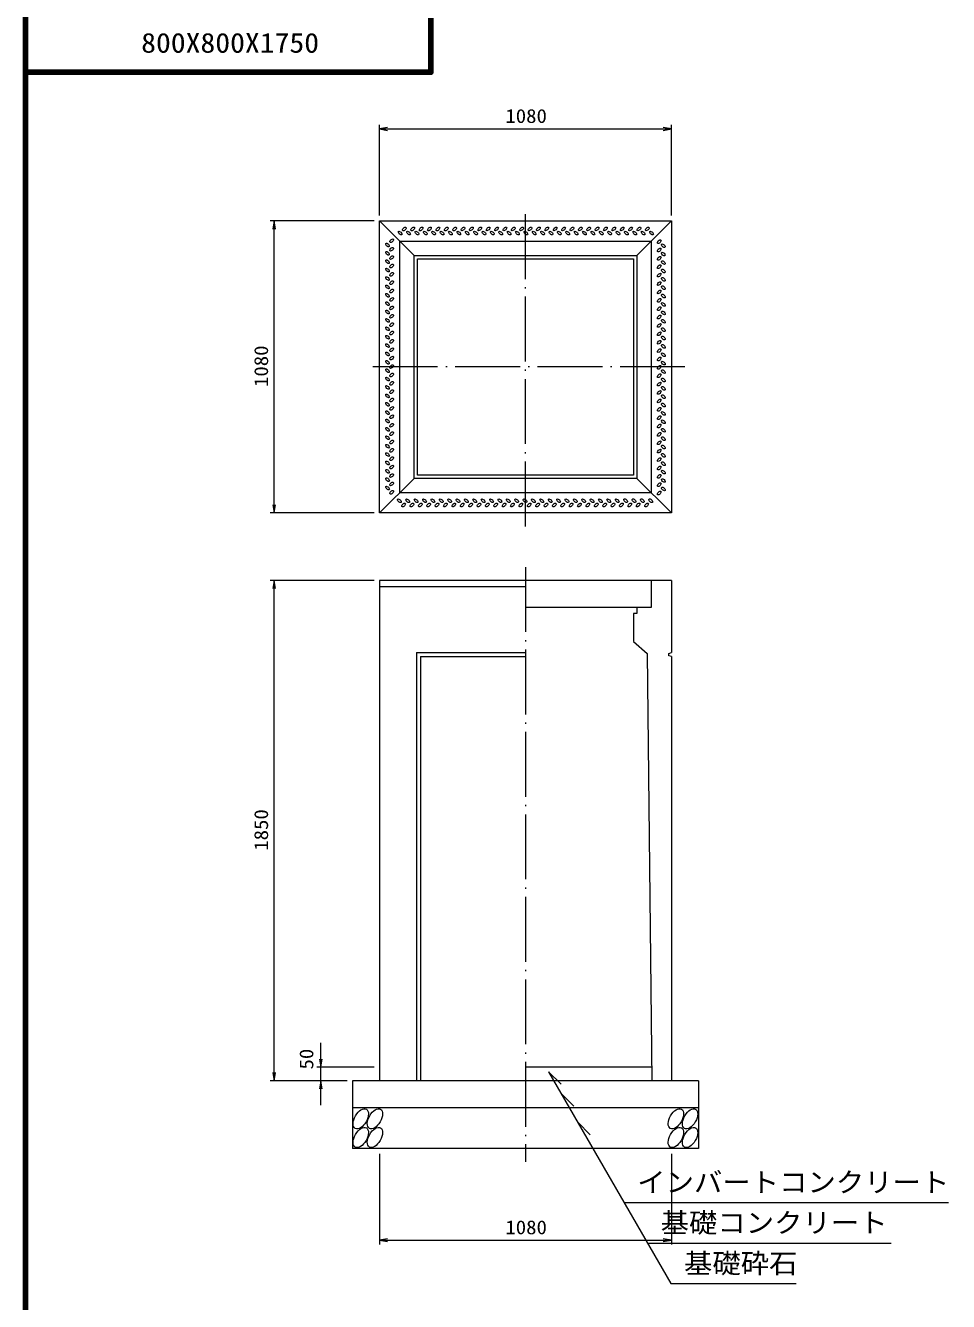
# Model space of a CAD drawing. Units: millimetres, scale not verified. Extents: x -8410 to 41710, y -74801 to 5940.
# Drawn here: x 19510 to 22925, y -63186 to -58467 of the extents above; entities that cross this region are included whole.
import ezdxf
from ezdxf.enums import TextEntityAlignment as Align

# ---------------------------------------------------------------- set-up
doc = ezdxf.new("R2010")
doc.units = ezdxf.units.MM
doc.header["$LTSCALE"] = 20
doc.linetypes.add('LONG_DASHED_DOTTED', pattern=[15.25, 12, -1.5, 0.25, -1.5])
for name, color, linetype, lineweight in [('0-0_グループ[0](0)-D-BMK(0)', 2, 'LONG_DASHED_DOTTED', 13), ('0-1_グループ[0](0)-D-STR(1)', 1, 'Continuous', 13), ('0-2_グループ[0](0)-D-STR-DIM(2)', 7, 'Continuous', 13), ('0-3_グループ[0](0)-D-STR-HTXT(3)', 7, 'Continuous', 13), ('0-5_グループ[0](0)-D-TTL(5)', 2, 'Continuous', 140)]:
    doc.layers.add(name, color=color, linetype=linetype, lineweight=lineweight)
doc.layers.add('0-4_グループ[0](0)-D-STR-TXT(4)', color=7, linetype='Continuous')
doc.layers.add('0-6_グループ[0](0)-D-TTL-TXT(6)', color=7, linetype='Continuous')
doc.styles.add('ＭＳ ゴシック', font='')
doc.styles.get('ＭＳ ゴシック').set_extended_font_data('MS Gothic')

msp = doc.modelspace()

# ---------------------------------------------------------------- linework, layer by layer
at = {"layer": '0-0_グループ[0](0)-D-BMK(0)'}
for p, q in [((21360, -60320), (21360, -59140)), ((21950, -59730), (20770, -59730)), ((21360, -60470), (21360, -62670))]:
    msp.add_line(p, q, dxfattribs=at)
at = {"layer": '0-1_グループ[0](0)-D-STR(1)'}
for p, q in [((20820, -59190), (21900, -59190)), ((20820, -60270), (20820, -59190)), ((20948, -59318), (20820, -59190)), ((21772, -59318), (21900, -59190)), ((21900, -59190), (21900, -60270)), ((20895, -59265), (21825, -59265)), ((20895, -60195), (20895, -59265)), ((21825, -59265), (21825, -60195)), ((20948, -59318), (21772, -59318)), ((20948, -60142), (20948, -59318)), ((20960, -59330), (21760, -59330)), ((20960, -60130), (20960, -59330)), ((21760, -59330), (21760, -60130)), ((21772, -59318), (21772, -60142)), ((20820, -60270), (20948, -60142)), ((21772, -60142), (20948, -60142)), ((21760, -60130), (20960, -60130)), ((21772, -60142), (21900, -60270)), ((21825, -60195), (20895, -60195)), ((21900, -60270), (20820, -60270)), ((21900, -60520), (20820, -60520)), ((20820, -60520), (20820, -62370)), ((21825, -60520), (21825, -60620)), ((21900, -60520), (21900, -60786.5)), ((21360, -60543.3), (20820, -60543.3)), ((21825, -60620), (21360, -60620)), ((21760, -60642), (21760, -60745)), ((21760, -60745), (21810, -60790)), ((20956.5, -60786.5), (20956.5, -62370)), ((20956.5, -60786.5), (21360, -60786.5)), ((20971.5, -60801.5), (20971.5, -62370)), ((20971.5, -60801.5), (21360, -60801.5)), ((21810, -60790), (21827.12, -62370)), ((21890, -60790), (21900, -60786.5)), ((21900, -60801.5), (21900, -62370)), ((21826.58, -62320), (21360, -62320)), ((22000, -62370), (20720, -62370)), ((20720, -62370), (20720, -62620)), ((22000, -62370), (22000, -62620)), ((22000, -62470), (20720, -62470)), ((22000, -62620), (20720, -62620))]:
    msp.add_line(p, q, dxfattribs=at)
for points in [[(21772, -60620), (21772, -60642), (21760, -60642)], [(21900, -60801.5), (21890, -60798), (21890, -60790)]]:
    msp.add_lwpolyline(points, dxfattribs=at)
for centre, major_axis, ratio in [((20911.89, -59219.64), (-6.01, -6.01), 0.529412), ((20942.93, -59219.61), (-6.01, -6.01), 0.529412), ((20973.93, -59219.61), (-6.01, -6.01), 0.529412), ((21004.93, -59219.61), (-6.01, -6.01), 0.529412), ((21035.96, -59219.57), (-6.01, -6.01), 0.529412), ((21066.96, -59219.57), (-6.01, -6.01), 0.529412), ((21097.96, -59219.57), (-6.01, -6.01), 0.529412), ((21129, -59219.53), (-6.01, -6.01), 0.529412), ((21160, -59219.53), (-6.01, -6.01), 0.529412), ((21191, -59219.53), (-6.01, -6.01), 0.529412), ((21222, -59219.53), (-6.01, -6.01), 0.529412), ((21253, -59219.53), (-6.01, -6.01), 0.529412), ((21284, -59219.53), (-6.01, -6.01), 0.529412), ((21315, -59219.53), (-6.01, -6.01), 0.529412), ((21346, -59219.53), (-6.01, -6.01), 0.529412), ((21377, -59219.53), (-6.01, -6.01), 0.529412), ((21408, -59219.53), (-6.01, -6.01), 0.529412), ((21439, -59219.53), (-6.01, -6.01), 0.529412), ((21470, -59219.53), (-6.01, -6.01), 0.529412), ((21501, -59219.53), (-6.01, -6.01), 0.529412), ((21532, -59219.53), (-6.01, -6.01), 0.529412), ((21563, -59219.53), (-6.01, -6.01), 0.529412), ((21594, -59219.53), (-6.01, -6.01), 0.529412), ((21625, -59219.53), (-6.01, -6.01), 0.529412), ((21656, -59219.53), (-6.01, -6.01), 0.529412), ((21687, -59219.53), (-6.01, -6.01), 0.529412), ((21718, -59219.53), (-6.01, -6.01), 0.529412), ((21749, -59219.53), (-6.01, -6.01), 0.529412), ((21780, -59219.53), (-6.01, -6.01), 0.529412), ((21811, -59219.53), (-6.01, -6.01), 0.529412), ((20865.03, -59263.5), (6.01, 6.01), 0.529412), ((20896.39, -59235.14), (6.01, -6.01), 0.529412), ((20927.43, -59235.11), (6.01, -6.01), 0.529412), ((20958.43, -59235.11), (6.01, -6.01), 0.529412), ((20989.43, -59235.11), (6.01, -6.01), 0.529412), ((21020.46, -59235.07), (6.01, -6.01), 0.529412), ((21051.46, -59235.07), (6.01, -6.01), 0.529412), ((21082.46, -59235.07), (6.01, -6.01), 0.529412), ((21113.5, -59235.03), (6.01, -6.01), 0.529412), ((21144.5, -59235.03), (6.01, -6.01), 0.529412), ((21175.5, -59235.03), (6.01, -6.01), 0.529412), ((21206.5, -59235.03), (6.01, -6.01), 0.529412), ((21237.5, -59235.03), (6.01, -6.01), 0.529412), ((21268.5, -59235.03), (6.01, -6.01), 0.529412), ((21299.5, -59235.03), (6.01, -6.01), 0.529412), ((21330.5, -59235.03), (6.01, -6.01), 0.529412), ((21361.5, -59235.03), (6.01, -6.01), 0.529412), ((21392.5, -59235.03), (6.01, -6.01), 0.529412), ((21423.5, -59235.03), (6.01, -6.01), 0.529412), ((21454.5, -59235.03), (6.01, -6.01), 0.529412), ((21485.5, -59235.03), (6.01, -6.01), 0.529412), ((21516.5, -59235.03), (6.01, -6.01), 0.529412), ((21547.5, -59235.03), (6.01, -6.01), 0.529412), ((21578.5, -59235.03), (6.01, -6.01), 0.529412), ((21609.5, -59235.03), (6.01, -6.01), 0.529412), ((21640.5, -59235.03), (6.01, -6.01), 0.529412), ((21671.5, -59235.03), (6.01, -6.01), 0.529412), ((21702.5, -59235.03), (6.01, -6.01), 0.529412), ((21733.5, -59235.03), (6.01, -6.01), 0.529412), ((21764.5, -59235.03), (6.01, -6.01), 0.529412), ((21795.5, -59235.03), (6.01, -6.01), 0.529412), ((21826.5, -59235.03), (6.01, -6.01), 0.529412), ((21854.86, -59266.39), (-6.01, -6.01), 0.529412), ((20849.53, -59279), (6.01, -6.01), 0.529412), ((20849.53, -59310), (6.01, -6.01), 0.529412), ((20865.03, -59294.5), (6.01, 6.01), 0.529412), ((21854.89, -59297.43), (-6.01, -6.01), 0.529412), ((21870.36, -59281.89), (-6.01, 6.01), 0.529412), ((21870.39, -59312.93), (-6.01, 6.01), 0.529412), ((20849.53, -59341), (6.01, -6.01), 0.529412), ((20865.03, -59325.5), (6.01, 6.01), 0.529412), ((20865.03, -59356.5), (6.01, 6.01), 0.529412), ((21854.89, -59328.43), (-6.01, -6.01), 0.529412), ((21854.89, -59359.43), (-6.01, -6.01), 0.529412), ((21870.39, -59343.93), (-6.01, 6.01), 0.529412), ((20849.53, -59372), (6.01, -6.01), 0.529412), ((20849.53, -59403), (6.01, -6.01), 0.529412), ((20865.03, -59387.5), (6.01, 6.01), 0.529412), ((21854.93, -59390.46), (-6.01, -6.01), 0.529412), ((21870.39, -59374.93), (-6.01, 6.01), 0.529412), ((21870.43, -59405.96), (-6.01, 6.01), 0.529412), ((20849.53, -59434), (6.01, -6.01), 0.529412), ((20849.53, -59465), (6.01, -6.01), 0.529412), ((20865.03, -59418.5), (6.01, 6.01), 0.529412), ((20865.03, -59449.5), (6.01, 6.01), 0.529412), ((21854.93, -59421.46), (-6.01, -6.01), 0.529412), ((21854.93, -59452.46), (-6.01, -6.01), 0.529412), ((21870.43, -59436.96), (-6.01, 6.01), 0.529412), ((20849.53, -59496), (6.01, -6.01), 0.529412), ((20865.03, -59480.5), (6.01, 6.01), 0.529412), ((20865.03, -59511.5), (6.01, 6.01), 0.529412), ((21854.97, -59483.5), (-6.01, -6.01), 0.529412), ((21870.43, -59467.96), (-6.01, 6.01), 0.529412), ((21870.47, -59499), (-6.01, 6.01), 0.529412), ((20849.53, -59527), (6.01, -6.01), 0.529412), ((20849.53, -59558), (6.01, -6.01), 0.529412), ((20865.03, -59542.5), (6.01, 6.01), 0.529412), ((21854.97, -59514.5), (-6.01, -6.01), 0.529412), ((21854.97, -59545.5), (-6.01, -6.01), 0.529412), ((21870.47, -59530), (-6.01, 6.01), 0.529412), ((20849.53, -59589), (6.01, -6.01), 0.529412), ((20865.03, -59573.5), (6.01, 6.01), 0.529412), ((20865.03, -59604.5), (6.01, 6.01), 0.529412), ((21854.97, -59576.5), (-6.01, -6.01), 0.529412), ((21870.47, -59561), (-6.01, 6.01), 0.529412), ((21870.47, -59592), (-6.01, 6.01), 0.529412), ((20849.53, -59620), (6.01, -6.01), 0.529412), ((20849.53, -59651), (6.01, -6.01), 0.529412), ((20865.03, -59635.5), (6.01, 6.01), 0.529412), ((21854.97, -59607.5), (-6.01, -6.01), 0.529412), ((21854.97, -59638.5), (-6.01, -6.01), 0.529412), ((21870.47, -59623), (-6.01, 6.01), 0.529412), ((21870.47, -59654), (-6.01, 6.01), 0.529412), ((20849.53, -59682), (6.01, -6.01), 0.529412), ((20865.03, -59666.5), (6.01, 6.01), 0.529412), ((20865.03, -59697.5), (6.01, 6.01), 0.529412), ((21854.97, -59669.5), (-6.01, -6.01), 0.529412), ((21854.97, -59700.5), (-6.01, -6.01), 0.529412), ((21870.47, -59685), (-6.01, 6.01), 0.529412), ((20849.53, -59713), (6.01, -6.01), 0.529412), ((20849.53, -59744), (6.01, -6.01), 0.529412), ((20865.03, -59728.5), (6.01, 6.01), 0.529412), ((21854.97, -59731.5), (-6.01, -6.01), 0.529412), ((21870.47, -59716), (-6.01, 6.01), 0.529412), ((21870.47, -59747), (-6.01, 6.01), 0.529412), ((20849.53, -59775), (6.01, -6.01), 0.529412), ((20865.03, -59759.5), (6.01, 6.01), 0.529412), ((20865.03, -59790.5), (6.01, 6.01), 0.529412), ((21854.97, -59762.5), (-6.01, -6.01), 0.529412), ((21854.97, -59793.5), (-6.01, -6.01), 0.529412), ((21870.47, -59778), (-6.01, 6.01), 0.529412), ((20849.53, -59806), (6.01, -6.01), 0.529412), ((20849.53, -59837), (6.01, -6.01), 0.529412), ((20865.03, -59821.5), (6.01, 6.01), 0.529412), ((21854.97, -59824.5), (-6.01, -6.01), 0.529412), ((21870.47, -59809), (-6.01, 6.01), 0.529412), ((21870.47, -59840), (-6.01, 6.01), 0.529412), ((20849.53, -59868), (6.01, -6.01), 0.529412), ((20865.03, -59852.5), (6.01, 6.01), 0.529412), ((20865.03, -59883.5), (6.01, 6.01), 0.529412), ((21854.97, -59855.5), (-6.01, -6.01), 0.529412), ((21854.97, -59886.5), (-6.01, -6.01), 0.529412), ((21870.47, -59871), (-6.01, 6.01), 0.529412), ((20849.53, -59899), (6.01, -6.01), 0.529412), ((20849.53, -59930), (6.01, -6.01), 0.529412), ((20865.03, -59914.5), (6.01, 6.01), 0.529412), ((21854.97, -59917.5), (-6.01, -6.01), 0.529412), ((21870.47, -59902), (-6.01, 6.01), 0.529412), ((21870.47, -59933), (-6.01, 6.01), 0.529412), ((20849.53, -59961), (6.01, -6.01), 0.529412), ((20865.03, -59945.5), (6.01, 6.01), 0.529412), ((20865.03, -59976.5), (6.01, 6.01), 0.529412), ((21854.97, -59948.5), (-6.01, -6.01), 0.529412), ((21854.97, -59979.5), (-6.01, -6.01), 0.529412), ((21870.47, -59964), (-6.01, 6.01), 0.529412), ((20849.57, -59992.04), (6.01, -6.01), 0.529412), ((20849.57, -60023.04), (6.01, -6.01), 0.529412), ((20865.07, -60007.54), (6.01, 6.01), 0.529412), ((21854.97, -60010.5), (-6.01, -6.01), 0.529412), ((21870.47, -59995), (-6.01, 6.01), 0.529412), ((21870.47, -60026), (-6.01, 6.01), 0.529412), ((20849.57, -60054.04), (6.01, -6.01), 0.529412), ((20865.07, -60038.54), (6.01, 6.01), 0.529412), ((20865.07, -60069.54), (6.01, 6.01), 0.529412), ((21854.97, -60041.5), (-6.01, -6.01), 0.529412), ((21854.97, -60072.5), (-6.01, -6.01), 0.529412), ((21870.47, -60057), (-6.01, 6.01), 0.529412), ((20849.61, -60085.07), (6.01, -6.01), 0.529412), ((20849.61, -60116.07), (6.01, -6.01), 0.529412), ((20865.11, -60100.57), (6.01, 6.01), 0.529412), ((21854.97, -60103.5), (-6.01, -6.01), 0.529412), ((21870.47, -60088), (-6.01, 6.01), 0.529412), ((21870.47, -60119), (-6.01, 6.01), 0.529412), ((20849.61, -60147.07), (6.01, -6.01), 0.529412), ((20865.11, -60131.57), (6.01, 6.01), 0.529412), ((20865.11, -60162.57), (6.01, 6.01), 0.529412), ((21854.97, -60134.5), (-6.01, -6.01), 0.529412), ((21854.97, -60165.5), (-6.01, -6.01), 0.529412), ((21870.47, -60150), (-6.01, 6.01), 0.529412), ((20849.64, -60178.11), (6.01, -6.01), 0.529412), ((20865.14, -60193.61), (6.01, 6.01), 0.529412), ((21854.97, -60196.5), (-6.01, -6.01), 0.529412), ((21870.47, -60181), (-6.01, 6.01), 0.529412), ((20893.5, -60224.97), (-6.01, 6.01), 0.529412), ((20909, -60240.47), (6.01, 6.01), 0.529412), ((20924.5, -60224.97), (-6.01, 6.01), 0.529412), ((20940, -60240.47), (6.01, 6.01), 0.529412), ((20955.5, -60224.97), (-6.01, 6.01), 0.529412), ((20971, -60240.47), (6.01, 6.01), 0.529412), ((20986.5, -60224.97), (-6.01, 6.01), 0.529412), ((21002, -60240.47), (6.01, 6.01), 0.529412), ((21017.5, -60224.97), (-6.01, 6.01), 0.529412), ((21033, -60240.47), (6.01, 6.01), 0.529412), ((21048.5, -60224.97), (-6.01, 6.01), 0.529412), ((21064, -60240.47), (6.01, 6.01), 0.529412), ((21079.5, -60224.97), (-6.01, 6.01), 0.529412), ((21095, -60240.47), (6.01, 6.01), 0.529412), ((21110.5, -60224.97), (-6.01, 6.01), 0.529412), ((21126, -60240.47), (6.01, 6.01), 0.529412), ((21141.5, -60224.97), (-6.01, 6.01), 0.529412), ((21157, -60240.47), (6.01, 6.01), 0.529412), ((21172.5, -60224.97), (-6.01, 6.01), 0.529412), ((21188, -60240.47), (6.01, 6.01), 0.529412), ((21203.5, -60224.97), (-6.01, 6.01), 0.529412), ((21219, -60240.47), (6.01, 6.01), 0.529412), ((21234.5, -60224.97), (-6.01, 6.01), 0.529412), ((21250, -60240.47), (6.01, 6.01), 0.529412), ((21265.5, -60224.97), (-6.01, 6.01), 0.529412), ((21281, -60240.47), (6.01, 6.01), 0.529412), ((21296.5, -60224.97), (-6.01, 6.01), 0.529412), ((21312, -60240.47), (6.01, 6.01), 0.529412), ((21327.5, -60224.97), (-6.01, 6.01), 0.529412), ((21343, -60240.47), (6.01, 6.01), 0.529412), ((21358.5, -60224.97), (-6.01, 6.01), 0.529412), ((21374, -60240.47), (6.01, 6.01), 0.529412), ((21389.5, -60224.97), (-6.01, 6.01), 0.529412), ((21405, -60240.47), (6.01, 6.01), 0.529412), ((21420.5, -60224.97), (-6.01, 6.01), 0.529412), ((21436, -60240.47), (6.01, 6.01), 0.529412), ((21451.5, -60224.97), (-6.01, 6.01), 0.529412), ((21467, -60240.47), (6.01, 6.01), 0.529412), ((21482.5, -60224.97), (-6.01, 6.01), 0.529412), ((21498, -60240.47), (6.01, 6.01), 0.529412), ((21513.5, -60224.97), (-6.01, 6.01), 0.529412), ((21529, -60240.47), (6.01, 6.01), 0.529412), ((21544.5, -60224.97), (-6.01, 6.01), 0.529412), ((21560, -60240.47), (6.01, 6.01), 0.529412), ((21575.5, -60224.97), (-6.01, 6.01), 0.529412), ((21591, -60240.47), (6.01, 6.01), 0.529412), ((21606.5, -60224.97), (-6.01, 6.01), 0.529412), ((21622.04, -60240.43), (6.01, 6.01), 0.529412), ((21637.54, -60224.93), (-6.01, 6.01), 0.529412), ((21653.04, -60240.43), (6.01, 6.01), 0.529412), ((21668.54, -60224.93), (-6.01, 6.01), 0.529412), ((21684.04, -60240.43), (6.01, 6.01), 0.529412), ((21699.54, -60224.93), (-6.01, 6.01), 0.529412), ((21715.07, -60240.39), (6.01, 6.01), 0.529412), ((21730.57, -60224.89), (-6.01, 6.01), 0.529412), ((21746.07, -60240.39), (6.01, 6.01), 0.529412), ((21761.57, -60224.89), (-6.01, 6.01), 0.529412), ((21777.07, -60240.39), (6.01, 6.01), 0.529412), ((21792.57, -60224.89), (-6.01, 6.01), 0.529412), ((21808.11, -60240.36), (6.01, 6.01), 0.529412), ((21823.61, -60224.86), (-6.01, 6.01), 0.529412), ((20750.65, -62510.5), (-20.62, -35.72), 0.545455), ((20803.15, -62510.5), (-20.62, -35.72), 0.545455), ((21916.65, -62510.5), (-20.62, -35.72), 0.545455), ((21969.15, -62510.5), (-20.62, -35.72), 0.545455), ((20750.65, -62579.5), (-20.62, -35.72), 0.545455), ((20803.15, -62579.5), (-20.62, -35.72), 0.545455), ((21916.65, -62579.5), (-20.62, -35.72), 0.545455), ((21969.15, -62579.5), (-20.62, -35.72), 0.545455)]:
    msp.add_ellipse(centre, major_axis=major_axis, ratio=ratio, dxfattribs=at)
at = {"layer": '0-2_グループ[0](0)-D-STR-DIM(2)'}
for p, q in [((20820, -59170), (20820, -58835)), ((21900, -59170), (21900, -58835)), ((20820, -58850), (21900, -58850)), ((20800, -59190), (20415, -59190)), ((20430, -60270), (20430, -59190)), ((20800, -60270), (20415, -60270)), ((20800, -60520), (20415, -60520)), ((20430, -62370), (20430, -60520)), ((20602.48, -62460), (20602.48, -62230)), ((20602.48, -62320), (20602.48, -62230)), ((20800, -62320), (20587.48, -62320)), ((20700, -62370), (20415, -62370)), ((20700, -62370), (20587.48, -62370)), ((20602.48, -62460), (20602.48, -62370)), ((20820, -62640), (20820, -62975)), ((21900, -62640), (21900, -62975)), ((20820, -62960), (21900, -62960))]:
    msp.add_line(p, q, dxfattribs=at)
for points in [[(20850, -58845), (20820, -58850), (20850, -58855)], [(21870, -58855), (21900, -58850), (21870, -58845)], [(20435, -59220), (20430, -59190), (20425, -59220)], [(20425, -60240), (20430, -60270), (20435, -60240)], [(20435, -60550), (20430, -60520), (20425, -60550)], [(20597.48, -62290), (20602.48, -62320), (20607.48, -62290)], [(20425, -62340), (20430, -62370), (20435, -62340)], [(20607.48, -62400), (20602.48, -62370), (20597.48, -62400)], [(20850, -62955), (20820, -62960), (20850, -62965)], [(21870, -62965), (21900, -62960), (21870, -62955)]]:
    msp.add_lwpolyline(points, dxfattribs=at)
at = {"layer": '0-3_グループ[0](0)-D-STR-HTXT(3)'}
for p, q in [((21445.9, -62336.82), (21898.07, -63120)), ((21445.9, -62336.82), (21491.65, -62382.58)), ((21493.11, -62418.59), (21538.86, -62464.35)), ((21553.78, -62523.68), (21599.53, -62569.43)), ((21724.86, -62820), (22925.46, -62820)), ((21811.47, -62970), (22712.93, -62970)), ((21898.07, -63120), (22362.26, -63120))]:
    msp.add_line(p, q, dxfattribs=at)
at = {"layer": '0-5_グループ[0](0)-D-TTL(5)'}
msp.add_line((19510, -74801.43), (19510, -47940), dxfattribs=at)
msp.add_lwpolyline([(19510, -58640), (21010, -58640), (21010, -58440)], dxfattribs=at)

# ---------------------------------------------------------------- texts
at = {"layer": '0-2_グループ[0](0)-D-STR-DIM(2)', "style": 'ＭＳ ゴシック', "width": 1.1}
for p in [(21285.8, -58843), (21285.8, -62953)]:
    msp.add_text('1080', height=51.32, dxfattribs=at).set_placement(p, align=Align.BOTTOM_LEFT)
for s, p in [('1080', (20423, -59804.2)), ('1850', (20423, -61519.2)), ('50', (20590.47, -62328.3))]:
    msp.add_text(s, height=51.32, rotation=90, dxfattribs=at).set_placement(p, align=Align.BOTTOM_LEFT)
at = {"layer": '0-4_グループ[0](0)-D-STR-TXT(4)', "style": 'ＭＳ ゴシック', "width": 1.05}
for s, p in [('インバートコンクリート', (21773.57, -62803.68)), ('基礎コンクリート', (21860.17, -62953.68)), ('基礎砕石', (21946.77, -63103.68))]:
    msp.add_text(s, height=73.31, dxfattribs=at).set_placement(p, align=Align.BOTTOM_LEFT)
at = {"layer": '0-6_グループ[0](0)-D-TTL-TXT(6)', "style": 'ＭＳ ゴシック', "width": 1.1}
msp.add_text('800X800X1750', height=73.31, dxfattribs=at).set_placement((19938, -58590), align=Align.BOTTOM_LEFT)

doc.saveas('drawing.dxf')
